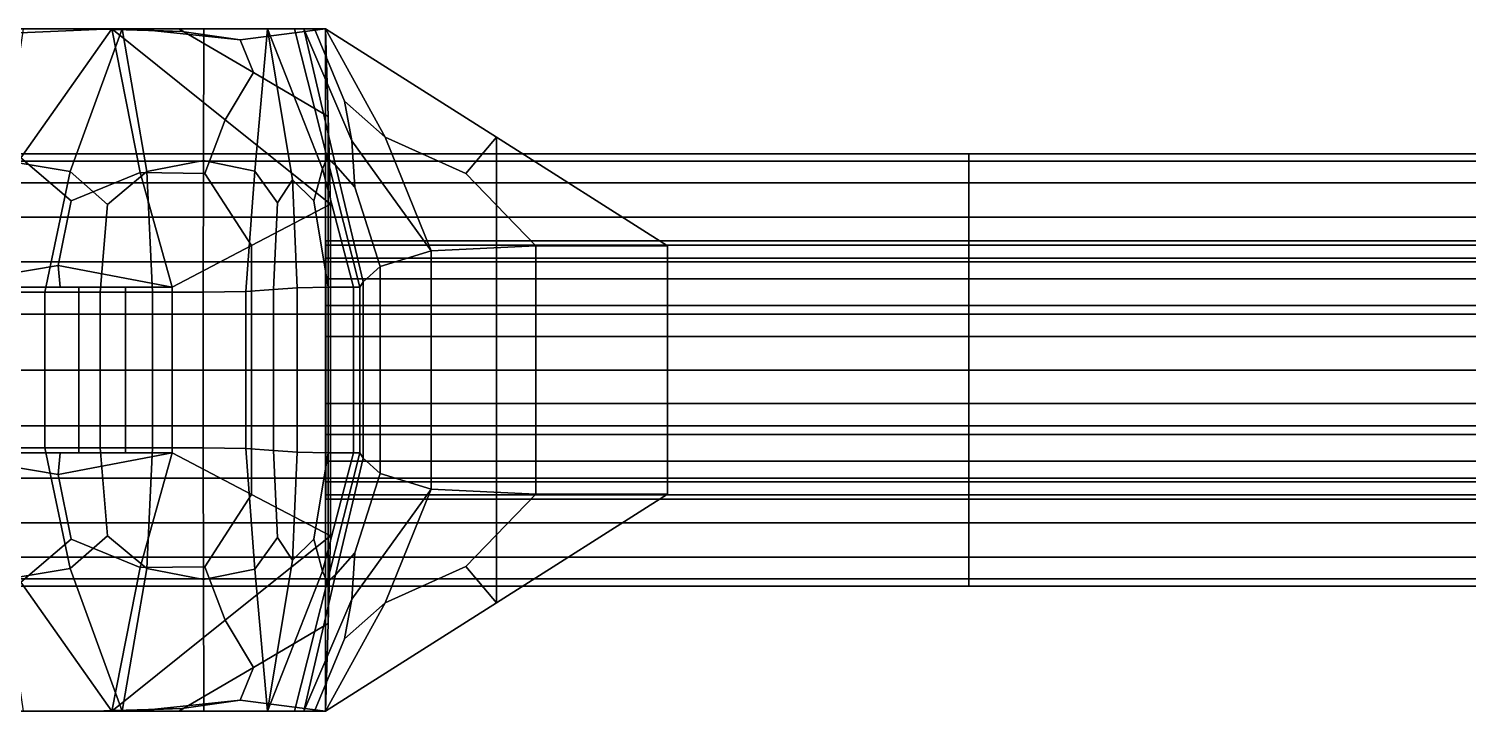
# Model space of a CAD drawing. Extents: x -4.9 to 4.89, y -0.62 to 0.62.
# Drawn here: x 1.631 to 2.463, y -0.197 to 0.197 of the extents above; entities that cross this region are included whole.
import ezdxf

# ---------------------------------------------------------------- set-up
doc = ezdxf.new("R2010")
doc.units = 0

msp = doc.modelspace()

# ---------------------------------------------------------------- linework, layer by layer
for points in [[(1.23185, 0.19714, 0.488), (1.24875, 0.17849, 0.54927), (1.67904, 0.19714, 0.54679), (1.61642, 0.19714, 0.48918)], [(1.23682, 0.12252, 0.62024), (1.62636, 0.12252, 0.62142), (1.67904, 0.19714, 0.54679), (1.24875, 0.17849, 0.54927)], [(1.61818, 0.19714, 0.22217), (1.66979, 0.19714, 0.17262), (1.54963, 0.19714, 0.1342), (1.53079, 0.19714, 0.19375)], [(1.54898, 0.19714, 0.04691), (1.61733, 0.19714, 0.05966), (1.68502, 0.19714, -0.01488), (1.62792, 0.19714, -0.0265)], [(1.70099, 0.19714, 0.09024), (1.61733, 0.19714, 0.05966), (1.54963, 0.19714, 0.1342), (1.66979, 0.19714, 0.17262)], [(1.61818, 0.19714, 0.22217), (1.56657, 0.19714, 0.27172), (1.58147, 0.19714, 0.28056), (1.67147, 0.19714, 0.25334)], [(1.60733, 0.19714, 0.46353), (1.63409, 0.19714, 0.47951), (1.58913, 0.19714, 0.41223), (1.57147, 0.19714, 0.4219)], [(1.69509, 0.19714, 0.30106), (1.67147, 0.19714, 0.25334), (1.58147, 0.19714, 0.28056), (1.59396, 0.19714, 0.29235)], [(1.65101, 0.19714, 0.40467), (1.59822, 0.19714, 0.39721), (1.58913, 0.19714, 0.41223), (1.66791, 0.19714, 0.42401)], [(1.67492, 0.19714, 0.45954), (1.66791, 0.19714, 0.42401), (1.58913, 0.19714, 0.41223), (1.63409, 0.19714, 0.47951)], [(1.69509, 0.19714, 0.30106), (1.59396, 0.19714, 0.29235), (1.60269, 0.19714, 0.31186), (1.69893, 0.19714, 0.34854)], [(1.65101, 0.19714, 0.40467), (1.67695, 0.19714, 0.39636), (1.60478, 0.19714, 0.37637), (1.59822, 0.19714, 0.39721)], [(1.69291, 0.19714, 0.37898), (1.69893, 0.19714, 0.34854), (1.60269, 0.19714, 0.31186), (1.60628, 0.19714, 0.34389)], [(1.69291, 0.19714, 0.37898), (1.60628, 0.19714, 0.34389), (1.60478, 0.19714, 0.37637), (1.67695, 0.19714, 0.39636)], [(1.60733, 0.19714, 0.46353), (1.61642, 0.19714, 0.48918), (1.67904, 0.19714, 0.54679), (1.63409, 0.19714, 0.47951)], [(1.61672, 0.12107, -0.08662), (1.62792, 0.19714, -0.0265), (1.68502, 0.19714, -0.01488), (1.65501, 0.11473, -0.08045)], [(1.70099, 0.19714, 0.09024), (1.7322, 0.19714, 0.00786), (1.68502, 0.19714, -0.01488), (1.61733, 0.19714, 0.05966)], [(1.61818, 0.19714, 0.22217), (1.67147, 0.19714, 0.25334), (1.78994, 0.19714, 0.21104), (1.66979, 0.19714, 0.17262)], [(1.65551, 0.09765, 0.65887), (1.69528, 0.11408, 0.6428), (1.67904, 0.19714, 0.54679), (1.62636, 0.12252, 0.62142)], [(1.67492, 0.19714, 0.45954), (1.63409, 0.19714, 0.47951), (1.67904, 0.19714, 0.54679), (1.71781, 0.19714, 0.4832)], [(1.65101, 0.19714, 0.40467), (1.66791, 0.19714, 0.42401), (1.7194, 0.19556, 0.42795), (1.67695, 0.19714, 0.39636)], [(1.67656, 0.09572, -0.08912), (1.65501, 0.11473, -0.08045), (1.68502, 0.19714, -0.01488), (1.69913, 0.11473, -0.07081)], [(1.67492, 0.19714, 0.45954), (1.71781, 0.19714, 0.4832), (1.7194, 0.19556, 0.42795), (1.66791, 0.19714, 0.42401)], [(1.70099, 0.19714, 0.09024), (1.66979, 0.19714, 0.17262), (1.78994, 0.19714, 0.21104), (1.78466, 0.19714, 0.12082)], [(1.69509, 0.19714, 0.30106), (1.79621, 0.19714, 0.30977), (1.78994, 0.19714, 0.21104), (1.67147, 0.19714, 0.25334)], [(1.69291, 0.19714, 0.37898), (1.67695, 0.19714, 0.39636), (1.7194, 0.19556, 0.42795), (1.75322, 0.19081, 0.42613)], [(1.76088, 0.17181, 0.49741), (1.71781, 0.19714, 0.4832), (1.67904, 0.19714, 0.54679), (1.74453, 0.1446, 0.57268)], [(1.73276, 0.11362, 0.63177), (1.74453, 0.1446, 0.57268), (1.67904, 0.19714, 0.54679), (1.69528, 0.11408, 0.6428)], [(1.73202, 0.12107, -0.058), (1.69913, 0.11473, -0.07081), (1.68502, 0.19714, -0.01488), (1.7322, 0.19714, 0.00786)], [(1.69291, 0.19714, 0.37898), (1.75322, 0.19081, 0.42613), (1.80249, 0.19714, 0.40851), (1.69893, 0.19714, 0.34854)], [(1.69509, 0.19714, 0.30106), (1.69893, 0.19714, 0.34854), (1.80249, 0.19714, 0.40851), (1.79621, 0.19714, 0.30977)], [(1.70099, 0.19714, 0.09024), (1.78466, 0.19714, 0.12082), (1.7689, 0.19714, 0.04748), (1.7322, 0.19714, 0.00786)], [(1.76088, 0.17181, 0.49741), (1.75322, 0.19081, 0.42613), (1.7194, 0.19556, 0.42795), (1.71781, 0.19714, 0.4832)], [(1.73202, 0.12107, -0.058), (1.7322, 0.19714, 0.00786), (1.7689, 0.19714, 0.04748), (1.76172, 0.11497, -0.05608)], [(1.76088, 0.17181, 0.49741), (1.80396, 0.14648, 0.51163), (1.80249, 0.19714, 0.40851), (1.75322, 0.19081, 0.42613)], [(1.77469, 0.09668, -0.07046), (1.76172, 0.11497, -0.05608), (1.7689, 0.19714, 0.04748), (1.78344, 0.10985, -0.04659)], [(1.79581, 0.09765, -0.03097), (1.78344, 0.10985, -0.04659), (1.7689, 0.19714, 0.04748), (1.80069, 0.11631, 0.02271)], [(1.80345, 0.12252, 0.09921), (1.80069, 0.11631, 0.02271), (1.7689, 0.19714, 0.04748), (1.78466, 0.19714, 0.12082)], [(1.80345, 0.12252, 0.09921), (1.78466, 0.19714, 0.12082), (1.78994, 0.19714, 0.21104), (1.80828, 0.1183, 0.16917)], [(1.81347, 0.15536, 0.28503), (1.81771, 0.13248, 0.23372), (1.78994, 0.19714, 0.21104), (1.79621, 0.19714, 0.30977)], [(1.81942, 0.10562, 0.20326), (1.80828, 0.1183, 0.16917), (1.78994, 0.19714, 0.21104), (1.81771, 0.13248, 0.23372)], [(1.81347, 0.15536, 0.28503), (1.79621, 0.19714, 0.30977), (1.80249, 0.19714, 0.40851), (1.83688, 0.13448, 0.31263)], [(1.80396, 0, 0.51163), (1.80249, 0.00001, 0.40851), (1.80249, 0.19714, 0.40851), (1.80396, 0.14648, 0.51163)], [(1.90135, 0, 0.36437), (1.90135, 0.13448, 0.36437), (1.80249, 0.19714, 0.40851), (1.80249, 0.00001, 0.40851)], [(1.88357, 0.11359, 0.32143), (1.83688, 0.13448, 0.31263), (1.80249, 0.19714, 0.40851), (1.90135, 0.13448, 0.36437)], [(1.76088, 0.17181, 0.49741), (1.74453, 0.1446, 0.57268), (1.80543, 0.09582, 0.61475), (1.80396, 0.14648, 0.51163)], [(1.81347, 0.15536, 0.28503), (1.83688, 0.13448, 0.31263), (1.86356, 0.06883, 0.23709), (1.81771, 0.13248, 0.23372)], [(1.73276, 0.11362, 0.63177), (1.75962, 0.07186, 0.67426), (1.80543, 0.09582, 0.61475), (1.74453, 0.1446, 0.57268)], [(1.80396, 0, 0.51163), (1.80396, 0.14648, 0.51163), (1.80543, 0.09582, 0.61475), (1.80543, 0, 0.61475)], [(1.88357, 0.11359, 0.32143), (1.92411, 0.07181, 0.2779), (1.86356, 0.06883, 0.23709), (1.83688, 0.13448, 0.31263)], [(1.88357, 0.11359, 0.32143), (1.90135, 0.13448, 0.36437), (2.00021, 0.07181, 0.32024), (1.92411, 0.07181, 0.2779)], [(1.90135, 0, 0.36437), (2.00021, 0, 0.32024), (2.00021, 0.07181, 0.32024), (1.90135, 0.13448, 0.36437)], [(2.17429, 0.12057, 0.49384), (2.17429, 0.12489, 0.46153), (0.18646, 0.12489, 0.46153), (0.18646, 0.12057, 0.49384)], [(2.17429, 0.12057, 0.42923), (0.18646, 0.12057, 0.42923), (0.18646, 0.12489, 0.46153), (2.17429, 0.12489, 0.46153)], [(1.81942, 0.10562, 0.20326), (1.81771, 0.13248, 0.23372), (1.86356, 0.06883, 0.23709), (1.83416, 0.05986, 0.19936)], [(2.17429, 0.12057, 0.49384), (4.16213, 0.12057, 0.49384), (4.16213, 0.12489, 0.46153), (2.17429, 0.12489, 0.46153)], [(2.17429, 0.12057, 0.42923), (2.17429, 0.12489, 0.46153), (4.16213, 0.12489, 0.46153), (4.16213, 0.12057, 0.42923)], [(2.17429, 0.12057, 0.49384), (0.18646, 0.12057, 0.49384), (0.18646, 0.10816, 0.52398), (2.17429, 0.10816, 0.52398)], [(2.17429, 0.12057, 0.42923), (2.17429, 0.10816, 0.39909), (0.18646, 0.10816, 0.39909), (0.18646, 0.12057, 0.42923)], [(1.65551, 0.09765, 0.65887), (1.62636, 0.12252, 0.62142), (1.57368, 0.04791, 0.69605), (1.64803, 0.06035, 0.70352)], [(1.61672, 0.12107, -0.08662), (1.65501, 0.11473, -0.08045), (1.64034, 0.045, -0.13385), (1.60553, 0.045, -0.14674)], [(1.73202, 0.12107, -0.058), (1.73185, 0.045, -0.12386), (1.7025, 0.045, -0.12315), (1.69913, 0.11473, -0.07081)], [(1.73202, 0.12107, -0.058), (1.76172, 0.11497, -0.05608), (1.75644, 0.04537, -0.12444), (1.73185, 0.045, -0.12386)], [(1.80345, 0.12252, 0.09921), (1.82224, 0.04791, 0.07759), (1.81864, 0.04791, -0.00004), (1.80069, 0.11631, 0.02271)], [(1.80345, 0.12252, 0.09921), (1.80828, 0.1183, 0.16917), (1.82426, 0.0509, 0.15082), (1.82224, 0.04791, 0.07759)], [(1.81942, 0.10562, 0.20326), (1.83416, 0.05986, 0.19936), (1.82426, 0.0509, 0.15082), (1.80828, 0.1183, 0.16917)], [(2.17429, 0.12057, 0.49384), (2.17429, 0.10816, 0.52398), (4.16213, 0.10816, 0.52398), (4.16213, 0.12057, 0.49384)], [(2.17429, 0.12057, 0.42923), (4.16213, 0.12057, 0.42923), (4.16213, 0.10816, 0.39909), (2.17429, 0.10816, 0.39909)], [(2.17429, 0.08826, 0.54979), (2.17429, 0.10816, 0.52398), (0.18646, 0.10816, 0.52398), (0.18646, 0.08826, 0.54979)], [(2.17429, 0.08826, 0.37327), (0.18646, 0.08826, 0.37327), (0.18646, 0.10816, 0.39909), (2.17429, 0.10816, 0.39909)], [(1.67656, 0.09572, -0.08912), (1.67233, 0.045, -0.12623), (1.64034, 0.045, -0.13385), (1.65501, 0.11473, -0.08045)], [(1.65551, 0.09765, 0.65887), (1.64803, 0.06035, 0.70352), (1.71381, 0.04791, 0.73377), (1.69528, 0.11408, 0.6428)], [(1.67656, 0.09572, -0.08912), (1.69913, 0.11473, -0.07081), (1.7025, 0.045, -0.12315), (1.67233, 0.045, -0.12623)], [(1.73276, 0.11362, 0.63177), (1.69528, 0.11408, 0.6428), (1.71381, 0.04791, 0.73377), (1.75962, 0.07186, 0.67426)], [(1.77469, 0.09668, -0.07046), (1.77234, 0.04646, -0.121), (1.75644, 0.04537, -0.12444), (1.76172, 0.11497, -0.05608)], [(1.77469, 0.09668, -0.07046), (1.78344, 0.10985, -0.04659), (1.78604, 0.04755, -0.10346), (1.77234, 0.04646, -0.121)], [(1.79581, 0.09765, -0.03097), (1.80403, 0.04791, -0.06176), (1.78604, 0.04755, -0.10346), (1.78344, 0.10985, -0.04659)], [(1.79581, 0.09765, -0.03097), (1.80069, 0.11631, 0.02271), (1.81864, 0.04791, -0.00004), (1.80403, 0.04791, -0.06176)], [(2.17429, 0.08826, 0.54979), (4.16213, 0.08826, 0.54979), (4.16213, 0.10816, 0.52398), (2.17429, 0.10816, 0.52398)], [(2.17429, 0.08826, 0.37327), (2.17429, 0.10816, 0.39909), (4.16213, 0.10816, 0.39909), (4.16213, 0.08826, 0.37327)], [(1.75962, 0, 0.67426), (1.80543, 0, 0.61475), (1.80543, 0.09582, 0.61475), (1.75962, 0.07186, 0.67426)], [(2.17429, 0.08826, 0.54979), (0.18646, 0.08826, 0.54979), (0.18646, 0.06245, 0.56969), (2.17429, 0.06245, 0.56969)], [(2.17429, 0.08826, 0.37327), (2.17429, 0.06245, 0.35337), (0.18646, 0.06245, 0.35337), (0.18646, 0.08826, 0.37327)], [(2.17429, 0.08826, 0.54979), (2.17429, 0.06245, 0.56969), (4.16213, 0.06245, 0.56969), (4.16213, 0.08826, 0.54979)], [(2.17429, 0.08826, 0.37327), (4.16213, 0.08826, 0.37327), (4.16213, 0.06245, 0.35337), (2.17429, 0.06245, 0.35337)], [(1.75962, 0, 0.67426), (1.75962, 0.07186, 0.67426), (1.71381, 0.04791, 0.73377), (1.71381, 0, 0.73377)], [(3.33699, 0.07204, 0.44223), (3.33699, 0.07462, 0.46153), (1.80265, 0.07462, 0.46153), (1.80265, 0.07204, 0.44223)], [(3.33699, 0.07204, 0.48083), (1.80265, 0.07204, 0.48083), (1.80265, 0.07462, 0.46153), (3.33699, 0.07462, 0.46153)], [(3.33699, 0.07204, 0.44223), (1.80265, 0.07204, 0.44223), (1.80265, 0.06462, 0.42422), (3.33699, 0.06462, 0.42422)], [(3.33699, 0.07204, 0.48083), (3.33699, 0.06462, 0.49884), (1.80265, 0.06462, 0.49884), (1.80265, 0.07204, 0.48083)], [(1.83416, 0, 0.19936), (1.83416, 0.05986, 0.19936), (1.86356, 0.06883, 0.23709), (1.86356, 0, 0.23709)], [(1.92411, 0, 0.2779), (1.86356, 0, 0.23709), (1.86356, 0.06883, 0.23709), (1.92411, 0.07181, 0.2779)], [(1.92411, 0, 0.2779), (1.92411, 0.07181, 0.2779), (2.00021, 0.07181, 0.32024), (2.00021, 0, 0.32024)], [(2.17429, 0.03231, 0.5821), (2.17429, 0.06245, 0.56969), (0.18646, 0.06245, 0.56969), (0.18646, 0.03231, 0.5821)], [(2.17429, 0.03231, 0.34097), (0.18646, 0.03231, 0.34097), (0.18646, 0.06245, 0.35337), (2.17429, 0.06245, 0.35337)], [(1.64913, 0.04791, 0.72539), (1.64803, 0.06035, 0.70352), (1.57368, 0.04791, 0.69605), (1.6168, 0.04791, 0.7212)], [(1.64913, 0.04791, 0.72539), (1.68686, 0.04791, 0.74006), (1.71381, 0.04791, 0.73377), (1.64803, 0.06035, 0.70352)], [(3.33699, 0.05273, 0.51427), (1.80265, 0.05273, 0.51427), (1.80265, 0.06462, 0.49884), (3.33699, 0.06462, 0.49884)], [(3.33699, 0.05273, 0.4088), (3.33699, 0.06462, 0.42422), (1.80265, 0.06462, 0.42422), (1.80265, 0.05273, 0.4088)], [(1.83416, 0, 0.19936), (1.82426, 0, 0.15082), (1.82426, 0.0509, 0.15082), (1.83416, 0.05986, 0.19936)], [(2.17429, 0.03231, 0.5821), (4.16213, 0.03231, 0.5821), (4.16213, 0.06245, 0.56969), (2.17429, 0.06245, 0.56969)], [(2.17429, 0.03231, 0.34097), (2.17429, 0.06245, 0.35337), (4.16213, 0.06245, 0.35337), (4.16213, 0.03231, 0.34097)], [(3.33699, 0.05273, 0.51427), (3.33699, 0.03731, 0.52616), (1.80265, 0.03731, 0.52616), (1.80265, 0.05273, 0.51427)], [(3.33699, 0.05273, 0.4088), (1.80265, 0.05273, 0.4088), (1.80265, 0.03731, 0.39691), (3.33699, 0.03731, 0.39691)], [(1.82224, 0, 0.07759), (1.82224, 0.04791, 0.07759), (1.82426, 0.0509, 0.15082), (1.82426, 0, 0.15082)], [(1.60553, 0, -0.14674), (1.60553, 0.045, -0.14674), (1.64034, 0.045, -0.13385), (1.64034, 0, -0.13385)], [(1.6168, 0, 0.7212), (1.65991, 0, 0.74635), (1.65991, 0.04791, 0.74635), (1.6168, 0.04791, 0.7212)], [(1.64913, 0.04791, 0.72539), (1.6168, 0.04791, 0.7212), (1.65991, 0.04791, 0.74635), (1.68686, 0.04791, 0.74006)], [(1.67233, 0, -0.12623), (1.64034, 0, -0.13385), (1.64034, 0.045, -0.13385), (1.67233, 0.045, -0.12623)], [(1.68686, 0, 0.74006), (1.68686, 0.04791, 0.74006), (1.65991, 0.04791, 0.74635), (1.65991, 0, 0.74635)], [(1.67233, 0, -0.12623), (1.67233, 0.045, -0.12623), (1.7025, 0.045, -0.12315), (1.7025, 0, -0.12315)], [(1.68686, 0, 0.74006), (1.71381, 0, 0.73377), (1.71381, 0.04791, 0.73377), (1.68686, 0.04791, 0.74006)], [(1.73185, 0, -0.12386), (1.7025, 0, -0.12315), (1.7025, 0.045, -0.12315), (1.73185, 0.045, -0.12386)], [(1.73185, 0, -0.12386), (1.73185, 0.045, -0.12386), (1.75644, 0.04537, -0.12444), (1.75644, 0, -0.12444)], [(1.77234, 0, -0.121), (1.75644, 0, -0.12444), (1.75644, 0.04537, -0.12444), (1.77234, 0.04646, -0.121)], [(1.77234, 0, -0.121), (1.77234, 0.04646, -0.121), (1.78604, 0.04755, -0.10346), (1.78604, 0, -0.10346)], [(1.80403, 0, -0.06176), (1.78604, 0, -0.10346), (1.78604, 0.04755, -0.10346), (1.80403, 0.04791, -0.06176)], [(1.80403, 0, -0.06176), (1.80403, 0.04791, -0.06176), (1.81864, 0.04791, -0.00004), (1.81864, 0, -0.00004)], [(1.82224, 0, 0.07759), (1.81864, 0, -0.00004), (1.81864, 0.04791, -0.00004), (1.82224, 0.04791, 0.07759)], [(3.33699, 0.0193, 0.53357), (1.80265, 0.0193, 0.53357), (1.80265, 0.03731, 0.52616), (3.33699, 0.03731, 0.52616)], [(3.33699, 0.0193, 0.3895), (3.33699, 0.03731, 0.39691), (1.80265, 0.03731, 0.39691), (1.80265, 0.0193, 0.3895)], [(2.17429, 0.03231, 0.5821), (0.18646, 0.03231, 0.5821), (0.18646, 0, 0.58643), (2.17429, 0, 0.58643)], [(2.17429, 0.03231, 0.34097), (2.17429, 0, 0.33664), (0.18646, 0, 0.33664), (0.18646, 0.03231, 0.34097)], [(2.17429, 0.03231, 0.5821), (2.17429, 0, 0.58643), (4.16213, 0, 0.58643), (4.16213, 0.03231, 0.5821)], [(2.17429, 0.03231, 0.34097), (4.16213, 0.03231, 0.34097), (4.16213, 0, 0.33664), (2.17429, 0, 0.33664)], [(3.33699, 0.0193, 0.53357), (3.33699, 0, 0.53615), (1.80265, 0, 0.53615), (1.80265, 0.0193, 0.53357)], [(3.33699, 0.0193, 0.3895), (1.80265, 0.0193, 0.3895), (1.80265, 0, 0.38691), (3.33699, 0, 0.38691)], [(2.17429, -0.03231, 0.5821), (2.17429, 0, 0.58643), (0.18646, 0, 0.58643), (0.18646, -0.03231, 0.5821)], [(2.17429, -0.03231, 0.34097), (0.18646, -0.03231, 0.34097), (0.18646, 0, 0.33664), (2.17429, 0, 0.33664)], [(1.60553, 0, -0.14674), (1.64034, 0, -0.13385), (1.64034, -0.045, -0.13385), (1.60553, -0.045, -0.14674)], [(1.6168, 0, 0.7212), (1.6168, -0.04791, 0.7212), (1.65991, -0.04791, 0.74635), (1.65991, 0, 0.74635)], [(1.67233, 0, -0.12623), (1.67233, -0.045, -0.12623), (1.64034, -0.045, -0.13385), (1.64034, 0, -0.13385)], [(1.68686, 0, 0.74006), (1.65991, 0, 0.74635), (1.65991, -0.04791, 0.74635), (1.68686, -0.04791, 0.74006)], [(1.67233, 0, -0.12623), (1.7025, 0, -0.12315), (1.7025, -0.045, -0.12315), (1.67233, -0.045, -0.12623)], [(1.68686, 0, 0.74006), (1.68686, -0.04791, 0.74006), (1.71381, -0.04791, 0.73377), (1.71381, 0, 0.73377)], [(1.73185, 0, -0.12386), (1.73185, -0.045, -0.12386), (1.7025, -0.045, -0.12315), (1.7025, 0, -0.12315)], [(1.75962, 0, 0.67426), (1.71381, 0, 0.73377), (1.71381, -0.04791, 0.73377), (1.75962, -0.07186, 0.67426)], [(1.73185, 0, -0.12386), (1.75644, 0, -0.12444), (1.75644, -0.04537, -0.12444), (1.73185, -0.045, -0.12386)], [(1.77234, 0, -0.121), (1.77234, -0.04646, -0.121), (1.75644, -0.04537, -0.12444), (1.75644, 0, -0.12444)], [(1.75962, 0, 0.67426), (1.75962, -0.07186, 0.67426), (1.80543, -0.09582, 0.61475), (1.80543, 0, 0.61475)], [(1.77234, 0, -0.121), (1.78604, 0, -0.10346), (1.78604, -0.04755, -0.10346), (1.77234, -0.04646, -0.121)], [(1.80403, 0, -0.06176), (1.80403, -0.04791, -0.06176), (1.78604, -0.04755, -0.10346), (1.78604, 0, -0.10346)], [(1.80396, 0, 0.51163), (1.80396, -0.14647, 0.51163), (1.80249, -0.19713, 0.40851), (1.80249, 0.00001, 0.40851)], [(1.90135, 0, 0.36437), (1.80249, 0.00001, 0.40851), (1.80249, -0.19713, 0.40851), (1.90135, -0.13447, 0.36437)], [(3.33699, -0.0193, 0.53357), (1.80265, -0.0193, 0.53357), (1.80265, 0, 0.53615), (3.33699, 0, 0.53615)], [(3.33699, -0.0193, 0.3895), (3.33699, 0, 0.38691), (1.80265, 0, 0.38691), (1.80265, -0.0193, 0.3895)], [(1.80396, 0, 0.51163), (1.80543, 0, 0.61475), (1.80543, -0.09582, 0.61475), (1.80396, -0.14647, 0.51163)], [(1.80403, 0, -0.06176), (1.81864, 0, -0.00004), (1.81864, -0.04791, -0.00004), (1.80403, -0.04791, -0.06176)], [(1.82224, 0, 0.07759), (1.82224, -0.04791, 0.07759), (1.81864, -0.04791, -0.00004), (1.81864, 0, -0.00004)], [(1.82224, 0, 0.07759), (1.82426, 0, 0.15082), (1.82426, -0.0509, 0.15082), (1.82224, -0.04791, 0.07759)], [(1.83416, 0, 0.19936), (1.83416, -0.05986, 0.19936), (1.82426, -0.0509, 0.15082), (1.82426, 0, 0.15082)], [(1.83416, 0, 0.19936), (1.86356, 0, 0.23709), (1.86356, -0.06883, 0.23709), (1.83416, -0.05986, 0.19936)], [(1.92411, 0, 0.2779), (1.92411, -0.07181, 0.2779), (1.86356, -0.06883, 0.23709), (1.86356, 0, 0.23709)], [(1.90135, 0, 0.36437), (1.90135, -0.13447, 0.36437), (2.00021, -0.07181, 0.32024), (2.00021, 0, 0.32024)], [(1.92411, 0, 0.2779), (2.00021, 0, 0.32024), (2.00021, -0.07181, 0.32024), (1.92411, -0.07181, 0.2779)], [(2.17429, -0.03231, 0.5821), (4.16213, -0.03231, 0.5821), (4.16213, 0, 0.58643), (2.17429, 0, 0.58643)], [(2.17429, -0.03231, 0.34097), (2.17429, 0, 0.33664), (4.16213, 0, 0.33664), (4.16213, -0.03231, 0.34097)], [(3.33699, -0.0193, 0.53357), (3.33699, -0.03731, 0.52616), (1.80265, -0.03731, 0.52616), (1.80265, -0.0193, 0.53357)], [(3.33699, -0.0193, 0.3895), (1.80265, -0.0193, 0.3895), (1.80265, -0.03731, 0.39691), (3.33699, -0.03731, 0.39691)], [(2.17429, -0.03231, 0.5821), (0.18646, -0.03231, 0.5821), (0.18646, -0.06245, 0.56969), (2.17429, -0.06245, 0.56969)], [(2.17429, -0.03231, 0.34097), (2.17429, -0.06245, 0.35337), (0.18646, -0.06245, 0.35337), (0.18646, -0.03231, 0.34097)], [(2.17429, -0.03231, 0.5821), (2.17429, -0.06245, 0.56969), (4.16213, -0.06245, 0.56969), (4.16213, -0.03231, 0.5821)], [(2.17429, -0.03231, 0.34097), (4.16213, -0.03231, 0.34097), (4.16213, -0.06245, 0.35337), (2.17429, -0.06245, 0.35337)], [(3.33699, -0.05273, 0.51427), (1.80265, -0.05273, 0.51427), (1.80265, -0.03731, 0.52616), (3.33699, -0.03731, 0.52616)], [(3.33699, -0.05273, 0.4088), (3.33699, -0.03731, 0.39691), (1.80265, -0.03731, 0.39691), (1.80265, -0.05273, 0.4088)], [(1.65551, -0.09765, 0.65887), (1.64803, -0.06034, 0.70352), (1.57368, -0.04791, 0.69605), (1.62636, -0.12252, 0.62142)], [(1.64913, -0.04791, 0.72539), (1.6168, -0.04791, 0.7212), (1.57368, -0.04791, 0.69605), (1.64803, -0.06034, 0.70352)], [(1.61672, -0.12107, -0.08662), (1.60553, -0.045, -0.14674), (1.64034, -0.045, -0.13385), (1.65501, -0.11473, -0.08045)], [(1.64913, -0.04791, 0.72539), (1.68686, -0.04791, 0.74006), (1.65991, -0.04791, 0.74635), (1.6168, -0.04791, 0.7212)], [(1.67656, -0.09571, -0.08912), (1.65501, -0.11473, -0.08045), (1.64034, -0.045, -0.13385), (1.67233, -0.045, -0.12623)], [(1.65551, -0.09765, 0.65887), (1.69528, -0.11408, 0.6428), (1.71381, -0.04791, 0.73377), (1.64803, -0.06034, 0.70352)], [(1.64913, -0.04791, 0.72539), (1.64803, -0.06034, 0.70352), (1.71381, -0.04791, 0.73377), (1.68686, -0.04791, 0.74006)], [(1.67656, -0.09571, -0.08912), (1.67233, -0.045, -0.12623), (1.7025, -0.045, -0.12315), (1.69913, -0.11473, -0.07081)], [(1.73276, -0.11362, 0.63177), (1.75962, -0.07186, 0.67426), (1.71381, -0.04791, 0.73377), (1.69528, -0.11408, 0.6428)], [(1.73202, -0.12107, -0.058), (1.69913, -0.11473, -0.07081), (1.7025, -0.045, -0.12315), (1.73185, -0.045, -0.12386)], [(1.73202, -0.12107, -0.058), (1.73185, -0.045, -0.12386), (1.75644, -0.04537, -0.12444), (1.76172, -0.11497, -0.05608)], [(1.77469, -0.09668, -0.07046), (1.76172, -0.11497, -0.05608), (1.75644, -0.04537, -0.12444), (1.77234, -0.04646, -0.121)], [(1.77469, -0.09668, -0.07046), (1.77234, -0.04646, -0.121), (1.78604, -0.04755, -0.10346), (1.78344, -0.10984, -0.04659)], [(1.79581, -0.09765, -0.03097), (1.78344, -0.10984, -0.04659), (1.78604, -0.04755, -0.10346), (1.80403, -0.04791, -0.06176)], [(1.79581, -0.09765, -0.03097), (1.80403, -0.04791, -0.06176), (1.81864, -0.04791, -0.00004), (1.80069, -0.1163, 0.02271)], [(1.80345, -0.12252, 0.09921), (1.80069, -0.1163, 0.02271), (1.81864, -0.04791, -0.00004), (1.82224, -0.04791, 0.07759)], [(1.80345, -0.12252, 0.09921), (1.82224, -0.04791, 0.07759), (1.82426, -0.0509, 0.15082), (1.80828, -0.11829, 0.16917)], [(3.33699, -0.05273, 0.51427), (3.33699, -0.06462, 0.49884), (1.80265, -0.06462, 0.49884), (1.80265, -0.05273, 0.51427)], [(3.33699, -0.05273, 0.4088), (1.80265, -0.05273, 0.4088), (1.80265, -0.06462, 0.42422), (3.33699, -0.06462, 0.42422)], [(1.81942, -0.10562, 0.20326), (1.80828, -0.11829, 0.16917), (1.82426, -0.0509, 0.15082), (1.83416, -0.05986, 0.19936)], [(2.17429, -0.08826, 0.54979), (2.17429, -0.06245, 0.56969), (0.18646, -0.06245, 0.56969), (0.18646, -0.08826, 0.54979)], [(2.17429, -0.08826, 0.37327), (0.18646, -0.08826, 0.37327), (0.18646, -0.06245, 0.35337), (2.17429, -0.06245, 0.35337)], [(3.33699, -0.07204, 0.44223), (3.33699, -0.06462, 0.42422), (1.80265, -0.06462, 0.42422), (1.80265, -0.07204, 0.44223)], [(3.33699, -0.07204, 0.48083), (1.80265, -0.07204, 0.48083), (1.80265, -0.06462, 0.49884), (3.33699, -0.06462, 0.49884)], [(1.81942, -0.10562, 0.20326), (1.83416, -0.05986, 0.19936), (1.86356, -0.06883, 0.23709), (1.81771, -0.13248, 0.23372)], [(2.17429, -0.08826, 0.54979), (4.16213, -0.08826, 0.54979), (4.16213, -0.06245, 0.56969), (2.17429, -0.06245, 0.56969)], [(2.17429, -0.08826, 0.37327), (2.17429, -0.06245, 0.35337), (4.16213, -0.06245, 0.35337), (4.16213, -0.08826, 0.37327)], [(1.73276, -0.11362, 0.63177), (1.74453, -0.14459, 0.57268), (1.80543, -0.09582, 0.61475), (1.75962, -0.07186, 0.67426)], [(3.33699, -0.07204, 0.44223), (1.80265, -0.07204, 0.44223), (1.80265, -0.07462, 0.46153), (3.33699, -0.07462, 0.46153)], [(3.33699, -0.07204, 0.48083), (3.33699, -0.07462, 0.46153), (1.80265, -0.07462, 0.46153), (1.80265, -0.07204, 0.48083)], [(1.81347, -0.15536, 0.28503), (1.81771, -0.13248, 0.23372), (1.86356, -0.06883, 0.23709), (1.83688, -0.13447, 0.31263)], [(1.88357, -0.11358, 0.32143), (1.83688, -0.13447, 0.31263), (1.86356, -0.06883, 0.23709), (1.92411, -0.07181, 0.2779)], [(1.88357, -0.11358, 0.32143), (1.92411, -0.07181, 0.2779), (2.00021, -0.07181, 0.32024), (1.90135, -0.13447, 0.36437)], [(2.17429, -0.08826, 0.54979), (0.18646, -0.08826, 0.54979), (0.18646, -0.10816, 0.52398), (2.17429, -0.10816, 0.52398)], [(2.17429, -0.08826, 0.37327), (2.17429, -0.10816, 0.39909), (0.18646, -0.10816, 0.39909), (0.18646, -0.08826, 0.37327)], [(2.17429, -0.08826, 0.54979), (2.17429, -0.10816, 0.52398), (4.16213, -0.10816, 0.52398), (4.16213, -0.08826, 0.54979)], [(2.17429, -0.08826, 0.37327), (4.16213, -0.08826, 0.37327), (4.16213, -0.10816, 0.39909), (2.17429, -0.10816, 0.39909)], [(1.65551, -0.09765, 0.65887), (1.62636, -0.12252, 0.62142), (1.67904, -0.19713, 0.54679), (1.69528, -0.11408, 0.6428)], [(1.67656, -0.09571, -0.08912), (1.69913, -0.11473, -0.07081), (1.68502, -0.19713, -0.01488), (1.65501, -0.11473, -0.08045)], [(1.76088, -0.1718, 0.49741), (1.80396, -0.14647, 0.51163), (1.80543, -0.09582, 0.61475), (1.74453, -0.14459, 0.57268)], [(1.77469, -0.09668, -0.07046), (1.78344, -0.10984, -0.04659), (1.7689, -0.19713, 0.04748), (1.76172, -0.11497, -0.05608)], [(1.79581, -0.09765, -0.03097), (1.80069, -0.1163, 0.02271), (1.7689, -0.19713, 0.04748), (1.78344, -0.10984, -0.04659)], [(1.81942, -0.10562, 0.20326), (1.81771, -0.13248, 0.23372), (1.78994, -0.19713, 0.21104), (1.80828, -0.11829, 0.16917)], [(2.17429, -0.12057, 0.49384), (2.17429, -0.10816, 0.52398), (0.18646, -0.10816, 0.52398), (0.18646, -0.12057, 0.49384)], [(2.17429, -0.12057, 0.42923), (0.18646, -0.12057, 0.42923), (0.18646, -0.10816, 0.39909), (2.17429, -0.10816, 0.39909)], [(1.61672, -0.12107, -0.08662), (1.65501, -0.11473, -0.08045), (1.68502, -0.19713, -0.01488), (1.62792, -0.19713, -0.0265)], [(1.73276, -0.11362, 0.63177), (1.69528, -0.11408, 0.6428), (1.67904, -0.19713, 0.54679), (1.74453, -0.14459, 0.57268)], [(1.73202, -0.12107, -0.058), (1.7322, -0.19713, 0.00786), (1.68502, -0.19713, -0.01488), (1.69913, -0.11473, -0.07081)], [(1.73202, -0.12107, -0.058), (1.76172, -0.11497, -0.05608), (1.7689, -0.19713, 0.04748), (1.7322, -0.19713, 0.00786)], [(1.80345, -0.12252, 0.09921), (1.78466, -0.19713, 0.12082), (1.7689, -0.19713, 0.04748), (1.80069, -0.1163, 0.02271)], [(1.88357, -0.11358, 0.32143), (1.90135, -0.13447, 0.36437), (1.80249, -0.19713, 0.40851), (1.83688, -0.13447, 0.31263)], [(2.17429, -0.12057, 0.49384), (4.16213, -0.12057, 0.49384), (4.16213, -0.10816, 0.52398), (2.17429, -0.10816, 0.52398)], [(2.17429, -0.12057, 0.42923), (2.17429, -0.10816, 0.39909), (4.16213, -0.10816, 0.39909), (4.16213, -0.12057, 0.42923)], [(2.17429, -0.12057, 0.49384), (0.18646, -0.12057, 0.49384), (0.18646, -0.12489, 0.46153), (2.17429, -0.12489, 0.46153)], [(2.17429, -0.12057, 0.42923), (2.17429, -0.12489, 0.46153), (0.18646, -0.12489, 0.46153), (0.18646, -0.12057, 0.42923)], [(1.23682, -0.12252, 0.62024), (1.26316, -0.19713, 0.54443), (1.67904, -0.19713, 0.54679), (1.62636, -0.12252, 0.62142)], [(1.80345, -0.12252, 0.09921), (1.80828, -0.11829, 0.16917), (1.78994, -0.19713, 0.21104), (1.78466, -0.19713, 0.12082)], [(2.17429, -0.12057, 0.49384), (2.17429, -0.12489, 0.46153), (4.16213, -0.12489, 0.46153), (4.16213, -0.12057, 0.49384)], [(2.17429, -0.12057, 0.42923), (4.16213, -0.12057, 0.42923), (4.16213, -0.12489, 0.46153), (2.17429, -0.12489, 0.46153)], [(1.81347, -0.15536, 0.28503), (1.79621, -0.19713, 0.30977), (1.78994, -0.19713, 0.21104), (1.81771, -0.13248, 0.23372)], [(1.81347, -0.15536, 0.28503), (1.83688, -0.13447, 0.31263), (1.80249, -0.19713, 0.40851), (1.79621, -0.19713, 0.30977)], [(1.76088, -0.1718, 0.49741), (1.74453, -0.14459, 0.57268), (1.67904, -0.19713, 0.54679), (1.71781, -0.19713, 0.4832)], [(1.76088, -0.1718, 0.49741), (1.75322, -0.19079, 0.42613), (1.80249, -0.19713, 0.40851), (1.80396, -0.14647, 0.51163)], [(1.76088, -0.1718, 0.49741), (1.71781, -0.19713, 0.4832), (1.7194, -0.19554, 0.42795), (1.75322, -0.19079, 0.42613)], [(1.69291, -0.19713, 0.37898), (1.75322, -0.19079, 0.42613), (1.7194, -0.19554, 0.42795), (1.67695, -0.19713, 0.39636)], [(1.69291, -0.19713, 0.37898), (1.69893, -0.19713, 0.34854), (1.80249, -0.19713, 0.40851), (1.75322, -0.19079, 0.42613)], [(1.23185, -0.19713, 0.488), (1.61642, -0.19713, 0.48918), (1.67904, -0.19713, 0.54679), (1.26316, -0.19713, 0.54443)], [(1.61818, -0.19713, 0.22217), (1.53079, -0.19713, 0.19375), (1.54963, -0.19713, 0.1342), (1.66979, -0.19713, 0.17262)], [(1.54898, -0.19713, 0.04691), (1.62792, -0.19713, -0.0265), (1.68502, -0.19713, -0.01488), (1.61733, -0.19713, 0.05966)], [(1.70099, -0.19713, 0.09024), (1.66979, -0.19713, 0.17262), (1.54963, -0.19713, 0.1342), (1.61733, -0.19713, 0.05966)], [(1.61818, -0.19713, 0.22217), (1.67147, -0.19713, 0.25334), (1.58147, -0.19713, 0.28056), (1.56657, -0.19713, 0.27172)], [(1.60733, -0.19713, 0.46353), (1.57147, -0.19713, 0.4219), (1.58913, -0.19713, 0.41223), (1.63409, -0.19713, 0.47951)], [(1.69509, -0.19713, 0.30106), (1.59396, -0.19713, 0.29235), (1.58147, -0.19713, 0.28056), (1.67147, -0.19713, 0.25334)], [(1.65101, -0.19713, 0.40467), (1.66791, -0.19713, 0.42401), (1.58913, -0.19713, 0.41223), (1.59822, -0.19713, 0.39721)], [(1.67492, -0.19713, 0.45954), (1.63409, -0.19713, 0.47951), (1.58913, -0.19713, 0.41223), (1.66791, -0.19713, 0.42401)], [(1.69509, -0.19713, 0.30106), (1.69893, -0.19713, 0.34854), (1.60269, -0.19713, 0.31186), (1.59396, -0.19713, 0.29235)], [(1.65101, -0.19713, 0.40467), (1.59822, -0.19713, 0.39721), (1.60478, -0.19713, 0.37637), (1.67695, -0.19713, 0.39636)], [(1.69291, -0.19713, 0.37898), (1.60628, -0.19713, 0.34389), (1.60269, -0.19713, 0.31186), (1.69893, -0.19713, 0.34854)], [(1.69291, -0.19713, 0.37898), (1.67695, -0.19713, 0.39636), (1.60478, -0.19713, 0.37637), (1.60628, -0.19713, 0.34389)], [(1.60733, -0.19713, 0.46353), (1.63409, -0.19713, 0.47951), (1.67904, -0.19713, 0.54679), (1.61642, -0.19713, 0.48918)], [(1.70099, -0.19713, 0.09024), (1.61733, -0.19713, 0.05966), (1.68502, -0.19713, -0.01488), (1.7322, -0.19713, 0.00786)], [(1.61818, -0.19713, 0.22217), (1.66979, -0.19713, 0.17262), (1.78994, -0.19713, 0.21104), (1.67147, -0.19713, 0.25334)], [(1.67492, -0.19713, 0.45954), (1.71781, -0.19713, 0.4832), (1.67904, -0.19713, 0.54679), (1.63409, -0.19713, 0.47951)], [(1.65101, -0.19713, 0.40467), (1.67695, -0.19713, 0.39636), (1.7194, -0.19554, 0.42795), (1.66791, -0.19713, 0.42401)], [(1.67492, -0.19713, 0.45954), (1.66791, -0.19713, 0.42401), (1.7194, -0.19554, 0.42795), (1.71781, -0.19713, 0.4832)], [(1.70099, -0.19713, 0.09024), (1.78466, -0.19713, 0.12082), (1.78994, -0.19713, 0.21104), (1.66979, -0.19713, 0.17262)], [(1.69509, -0.19713, 0.30106), (1.67147, -0.19713, 0.25334), (1.78994, -0.19713, 0.21104), (1.79621, -0.19713, 0.30977)], [(1.69509, -0.19713, 0.30106), (1.79621, -0.19713, 0.30977), (1.80249, -0.19713, 0.40851), (1.69893, -0.19713, 0.34854)], [(1.70099, -0.19713, 0.09024), (1.7322, -0.19713, 0.00786), (1.7689, -0.19713, 0.04748), (1.78466, -0.19713, 0.12082)]]:
    msp.add_3dface(points)

doc.saveas('drawing.dxf')
